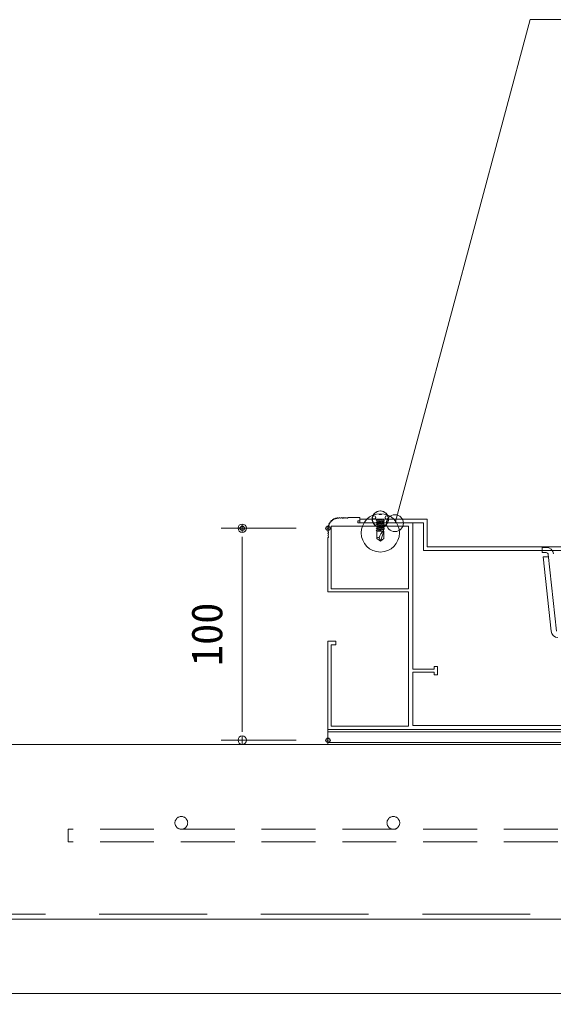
# Model space of a CAD drawing. Units: millimetres, scale not verified. Extents: x -1485 to 1485, y -1050 to 1050.
# Drawn here: x -381.8 to -129.9, y -351.7 to 107.8 of the extents above; entities that cross this region are included whole.
import ezdxf
from ezdxf.enums import TextEntityAlignment as Align

# ---------------------------------------------------------------- set-up
doc = ezdxf.new("R2010")
doc.units = ezdxf.units.MM
doc.header["$LTSCALE"] = 4
doc.header["$PDMODE"] = 32
doc.header["$PDSIZE"] = 2
doc.linetypes.add('USER1', pattern=[19.05, 12.7, -6.35])
doc.linetypes.add('USER2', pattern=[9.525, 6.35, -3.175])
for name, color, linetype, lineweight in [('0-0_0', 7, 'Continuous', 18), ('0-4_KUTAI', 3, 'Continuous', 18), ('0-5_BOUSUI', 1, 'Continuous', 18), ('0-6_KANAMONO_SCREW', 4, 'Continuous', 18), ('0-7_dannnetu', 6, 'Continuous', 18), ('0-8_KANAMONO', 4, 'Continuous', 18), ('0-A_tensen', 7, 'USER2', 18), ('0-C_MOJI', 7, 'Continuous', 18), ('0-D_ecom', 7, 'Continuous', 18), ('0-F_bousui2', 7, 'USER1', 18), ('1-0_FD-L', 4, 'Continuous', 18), ('1-2_00KANAMONO', 5, 'Continuous', 18)]:
    doc.layers.add(name, color=color, linetype=linetype, lineweight=lineweight)
doc.layers.add('0-2_DEFPOINTS', color=7, linetype='Continuous')
doc.layers.add('1-1_255', color=7, linetype='Continuous')
doc.styles.add('ＭＳ ゴシック', font='')
doc.styles.get('ＭＳ ゴシック').set_extended_font_data('MS Gothic')

# ---------------------------------------------------------------- blocks, each defined once
blk = doc.blocks.new('sd-n13')
at = {"layer": '0-6_KANAMONO_SCREW'}
for p, q in [((-3.75, 0), (3.75, 0)), ((-2.4, -0.5), (1.6, 0)), ((-2.4, -0.5), (-0.445, 0)), ((-1.9, -1), (2.009, 0)), ((-1.9, 0), (-1.9, -0.372)), ((-1.9, -1), (-2.4, -0.5)), ((-2.4, -1.7), (1.9, -0.6)), ((-2.4, -1.7), (2.4, -1.1)), ((-1.9, -2.2), (-2.4, -1.7)), ((-2.4, -2.9), (1.9, -1.8)), ((-2.4, -2.9), (2.4, -2.3)), ((-1.9, -3.4), (-2.4, -2.9)), ((-2.4, -4.1), (1.9, -3)), ((-2.4, -4.1), (2.4, -3.5)), ((-1.9, -4.6), (-2.4, -4.1)), ((-2.4, -5.3), (1.9, -4.2)), ((-2.4, -5.3), (2.4, -4.7)), ((-1.9, -5.8), (-2.4, -5.3)), ((-2.4, -6.5), (1.9, -5.4)), ((-1.9, -1), (-1.9, -1.572)), ((-1.9, -2.2), (2.4, -1.1)), ((-1.9, -2.2), (-1.9, -2.772)), ((-1.9, -3.4), (2.4, -2.3)), ((-1.9, -3.4), (-1.9, -3.972)), ((-1.9, -4.6), (2.4, -3.5)), ((-1.9, -4.6), (-1.9, -5.172)), ((-1.9, -5.8), (2.4, -4.7)), ((1.9, -0.028), (1.9, -0.6)), ((2.4, -1.1), (1.9, -0.6)), ((1.9, -1.228), (1.9, -1.8)), ((2.4, -2.3), (1.9, -1.8)), ((1.9, -2.428), (1.9, -3)), ((2.4, -3.5), (1.9, -3)), ((1.9, -3.628), (1.9, -4.2)), ((2.4, -4.7), (1.9, -4.2)), ((1.9, -4.828), (1.9, -5.4)), ((2.4, -5.9), (1.9, -5.4)), ((-2.4, -6.5), (2.4, -5.9)), ((-1.9, -7), (-2.4, -6.5)), ((2.15, -7), (-2.15, -7)), ((-2.15, -11.495), (-2.15, -7)), ((-1.9, -5.8), (-1.9, -6.372)), ((-1.9, -7), (2.4, -5.9)), ((0, -13), (-0.635, -10.995)), ((0, -13), (2.15, -7)), ((1.9, -6.028), (1.9, -7)), ((2.15, -11.495), (2.15, -7)), ((0, -13), (-2.15, -11.495)), ((0, -13), (2.15, -11.495))]:
    blk.add_line(p, q, dxfattribs=at)
blk.add_lwpolyline([(0.75, 3.175), (0.75, 2.675), (-0.75, 2.675), (-0.75, 3.175)], dxfattribs=at)
for centre, radius in [((0, -8.096), 11.296), ((0, -8.096), 11.296), ((-0.091, 0.076), 4.75), ((-3.75, 1), 1), ((0.091, 0.076), 4.75), ((3.75, 1), 1)]:
    blk.add_circle(centre, radius, dxfattribs=at)
for centre, radius, start, end in [((-1.206, -11.809), 0.995, 54.94761, 161.58289), ((4.694, -11.742), 5.381, 118.2142, 172.01632)]:
    blk.add_arc(centre, radius, start, end, dxfattribs=at)
blk = doc.blocks.new('_Dot')
at = {"layer": '0-0_0'}
for p, q in [((-0.5, 0), (-1, 0)), ((0.25, 0), (-0.25, 0))]:
    blk.add_line(p, q, dxfattribs=at)
blk.add_circle((0, 0), 0.25, dxfattribs=at)
blk = doc.blocks.new('D5')
at = {"layer": '0-2_DEFPOINTS'}
for p in [(1208.209, 917.795), (1248.638, 917.795), (1248.638, 817.795)]:
    blk.add_point(p, dxfattribs=at)
at = {"layer": '0-C_MOJI'}
for p, q in [((1233.638, 917.795), (1198.209, 917.795)), ((1208.209, 825.795), (1208.209, 909.795)), ((1233.638, 817.795), (1198.209, 817.795))]:
    blk.add_line(p, q, dxfattribs=at)
at = {"layer": '0-C_MOJI', "xscale": 8, "yscale": 8}
for p, rotation in [((1208.209, 917.795), 90), ((1208.209, 817.795), 270)]:
    blk.add_blockref('_Dot', p, dxfattribs=dict(at, rotation=rotation))
at = {"layer": '0-C_MOJI', "style": 'ＭＳ ゴシック'}
blk.add_text('100', height=14.66, rotation=90, dxfattribs=at).set_placement((1203.209, 852.795), align=Align.BOTTOM_LEFT)
blk = doc.blocks.new('1')
at = {"layer": '1-2_00KANAMONO'}
for p, q in [((750.869, 225.22), (750.701, 225.194)), ((750.963, 225.648), (751.025, 225.49)), ((751.324, 225.917), (751.154, 225.921)), ((751.491, 226.323), (751.524, 226.156)), ((751.893, 226.525), (751.726, 226.558)), ((752.129, 226.895), (752.132, 226.725)), ((752.559, 227.024), (752.401, 227.086)), ((752.855, 227.348), (752.829, 227.18)), ((753.302, 227.401), (753.157, 227.489)), ((753.65, 227.668), (753.595, 227.507)), ((754.099, 227.642), (753.971, 227.754)), ((754.488, 227.846), (754.406, 227.696)), ((754.926, 227.742), (754.819, 227.875)), ((755.452, 227.92), (755.211, 227.715)), ((755.952, 227.715), (755.711, 227.92)), ((756.452, 227.92), (756.211, 227.715)), ((756.952, 227.715), (756.711, 227.92)), ((757.452, 227.92), (757.211, 227.715)), ((757.952, 227.715), (757.711, 227.92)), ((758.452, 227.92), (758.211, 227.715)), ((758.952, 227.715), (758.711, 227.92)), ((759.452, 227.92), (759.211, 227.715)), ((750.334, 222.838), (750.129, 222.597)), ((750.129, 222.338), (750.334, 222.097)), ((750.334, 221.838), (750.129, 221.597)), ((750.129, 221.338), (750.334, 221.097)), ((750.334, 220.838), (750.129, 220.597)), ((750.174, 223.23), (750.307, 223.123)), ((750.353, 223.643), (750.203, 223.561)), ((750.295, 224.078), (750.407, 223.95)), ((750.542, 224.454), (750.381, 224.399)), ((750.56, 224.893), (750.648, 224.747)), ((750.129, 220.338), (750.334, 220.097)), ((750.334, 219.838), (750.129, 219.597)), ((750.129, 219.338), (750.334, 219.097)), ((750.334, 218.838), (750.129, 218.597)), ((750.082, 127.967), (869.582, 127.967))]:
    blk.add_line(p, q, dxfattribs=at)
for points in [[(869.663, 128.961), (863.582, 129.967), (790.082, 129.967), (790.082, 155.067), (800.082, 155.067), (800.082, 153.817), (801.782, 153.817), (801.782, 157.817), (800.082, 157.817), (800.082, 156.567), (790.082, 156.567), (790.082, 225.467), (764.082, 225.467), (764.082, 226.467), (765.082, 226.467), (765.082, 227.967), (759.582, 227.967)], [(750.082, 218.467), (750.082, 192.967), (788.082, 192.967), (788.082, 129.667), (751.582, 129.667), (751.582, 167.967), (753.782, 167.967), (753.782, 169.667), (750.082, 169.667), (750.082, 127.967)]]:
    blk.add_lwpolyline(points, dxfattribs=at)
blk.add_lwpolyline([(751.582, 223.967), (788.082, 223.967), (788.082, 194.467), (751.582, 194.467)], close=True, dxfattribs=at)
for centre, radius, start, end in [((750.731, 224.996), 0.2, 98.84705, 211.15295), ((750.838, 225.417), 0.2, 278.84705, 21.15295), ((751.15, 225.721), 0.2, 88.84705, 201.15295), ((751.328, 226.117), 0.2, 268.84705, 11.15295), ((751.688, 226.362), 0.2, 78.84705, 191.15295), ((751.932, 226.721), 0.2, 258.84705, 1.15295), ((752.328, 226.899), 0.2, 68.84705, 181.15295), ((752.632, 227.211), 0.2, 248.84705, 351.15295), ((753.053, 227.318), 0.2, 58.84705, 171.15295), ((753.406, 227.572), 0.2, 238.84705, 341.15295), ((753.839, 227.604), 0.2, 48.84705, 161.15295), ((754.231, 227.793), 0.2, 228.84705, 331.15295), ((754.663, 227.749), 0.2, 38.84705, 151.15295), ((755.082, 227.867), 0.2, 218.84705, 310.36125), ((755.582, 227.767), 0.2, 49.63875, 130.36125), ((756.082, 227.867), 0.2, 229.63875, 310.36125), ((756.582, 227.767), 0.2, 49.63875, 130.36125), ((757.082, 227.867), 0.2, 229.63875, 310.36125), ((757.582, 227.767), 0.2, 49.63875, 130.36125), ((758.082, 227.867), 0.2, 229.63875, 310.36125), ((758.582, 227.767), 0.2, 49.63875, 130.36125), ((759.082, 227.867), 0.2, 229.63875, 310.36125), ((759.582, 227.767), 0.2, 90, 130.36125), ((750.282, 222.467), 0.2, 139.63875, 220.36125), ((750.282, 221.467), 0.2, 139.63875, 220.36125), ((750.282, 220.467), 0.2, 139.63875, 220.36125), ((750.3, 223.386), 0.2, 118.84705, 231.15295), ((750.445, 224.21), 0.2, 108.84705, 221.15295), ((750.182, 222.967), 0.2, 319.63875, 51.15295), ((750.182, 221.967), 0.2, 319.63875, 40.36125), ((750.182, 220.967), 0.2, 319.63875, 40.36125), ((750.256, 223.818), 0.2, 298.84705, 41.15295), ((750.477, 224.643), 0.2, 288.84705, 31.15295), ((750.282, 219.467), 0.2, 139.63875, 220.36125), ((750.282, 218.467), 0.2, 139.63875, 180), ((750.182, 219.967), 0.2, 319.63875, 40.36125), ((750.182, 218.967), 0.2, 319.63875, 40.36125), ((869.582, 128.467), 0.5, 270, 80.60091)]:
    blk.add_arc(centre, radius, start, end, dxfattribs=at)

msp = doc.modelspace()

# ---------------------------------------------------------------- linework, layer by layer
at = {"layer": '0-4_KUTAI'}
msp.add_line((862.701, -234.189), (-748.799, -234.189), dxfattribs=at)
at = {"layer": '0-5_BOUSUI'}
msp.add_line((-725.16, -351.689), (862.701, -351.689), dxfattribs=at)
msp.add_lwpolyline([(-236.299, -227.189), (13.701, -227.189), (13.701, -228.189), (-236.299, -228.189)], close=True, dxfattribs=at)
msp.add_lwpolyline([(862.701, -233.189), (-236.299, -233.189), (-236.299, -234.189)], dxfattribs=at)
at = {"layer": '0-7_dannnetu'}
msp.add_line((862.701, -316.689), (-725.16, -316.689), dxfattribs=at)
at = {"layer": '0-8_KANAMONO'}
msp.add_lwpolyline([(-121.299, -140.889), (-189.499, -140.889), (-189.499, -127.889), (-221.299, -127.889), (-221.299, -129.689), (-191.299, -129.689), (-191.299, -142.689), (-121.299, -142.689)], close=True, dxfattribs=at)
at = {"layer": '0-A_tensen'}
msp.add_line((862.701, -280.189), (-358.799, -280.189), dxfattribs=at)
msp.add_lwpolyline([(862.701, -274.189), (-358.799, -274.189), (-358.799, -280.189)], dxfattribs=at)
for centre in [(-305.476, -271.189), (-205.476, -271.189)]:
    msp.add_circle(centre, 3, dxfattribs=at)
at = {"layer": '0-C_MOJI'}
for p, q in [((-204.597, -129.689), (-140.95, 107.843)), ((-140.95, 107.843), (-120.016, 107.843))]:
    msp.add_line(p, q, dxfattribs=at)
msp.add_circle((-204.717, -129.791), 4, dxfattribs=at)
at = {"layer": '0-D_ecom'}
msp.add_line((-128.586, -180.806), (-132.425, -144.583), dxfattribs=at)
for points in [[(-133.42, -143.689), (-135.299, -143.689), (-135.299, -141.189), (-133.42, -141.189)], [(-131.115, -180.665), (-134.822, -145.689), (-132.308, -145.689)]]:
    msp.add_lwpolyline(points, dxfattribs=at)
for centre, radius, start, end in [((-133.42, -144.689), 3.5, 6.05049, 90), ((-133.42, -144.689), 1, 6.05077, 90), ((-127.634, -180.296), 3.5, 186.05076, 266.82481)]:
    msp.add_arc(centre, radius, start, end, dxfattribs=at)
at = {"layer": '0-F_bousui2'}
msp.add_line((-725.16, -314.189), (862.701, -314.189), dxfattribs=at)
at = {"layer": '1-0_FD-L'}
msp.add_lwpolyline([(-236.299, -233.189), (-236.299, -228.189), (862.701, -228.189)], dxfattribs=at)

# ---------------------------------------------------------------- block references
at = {"layer": '0-6_KANAMONO_SCREW', "xscale": 0.8, "yscale": 0.8}
msp.add_blockref('sd-n13', (-211.614, -127.889), dxfattribs=at)
at = {"layer": '0-C_MOJI'}
msp.add_blockref('D5', (-1484.937, -1049.984), dxfattribs=at)
at = {"layer": '1-1_255'}
msp.add_blockref('1', (-986.381, -355.156), dxfattribs=at)

doc.saveas('drawing.dxf')
